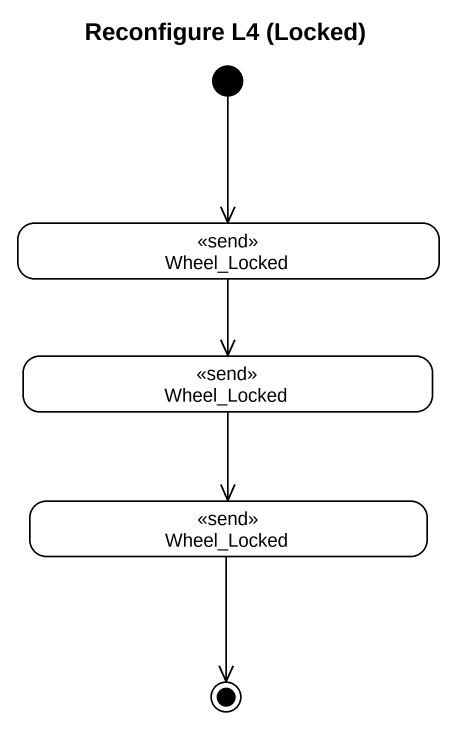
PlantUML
@startuml
title Reconfigure L4 (Locked)
hide empty description
state Wheel_Locked <<send>>
state "Wheel_Locked" as Wheel_Locked_2 <<send>>
state "Wheel_Locked" as Wheel_Locked_3 <<send>>
[*] --> Wheel_Locked
Wheel_Locked --> Wheel_Locked_2
Wheel_Locked_2 --> Wheel_Locked_3
Wheel_Locked_3 --> [*]
@enduml
